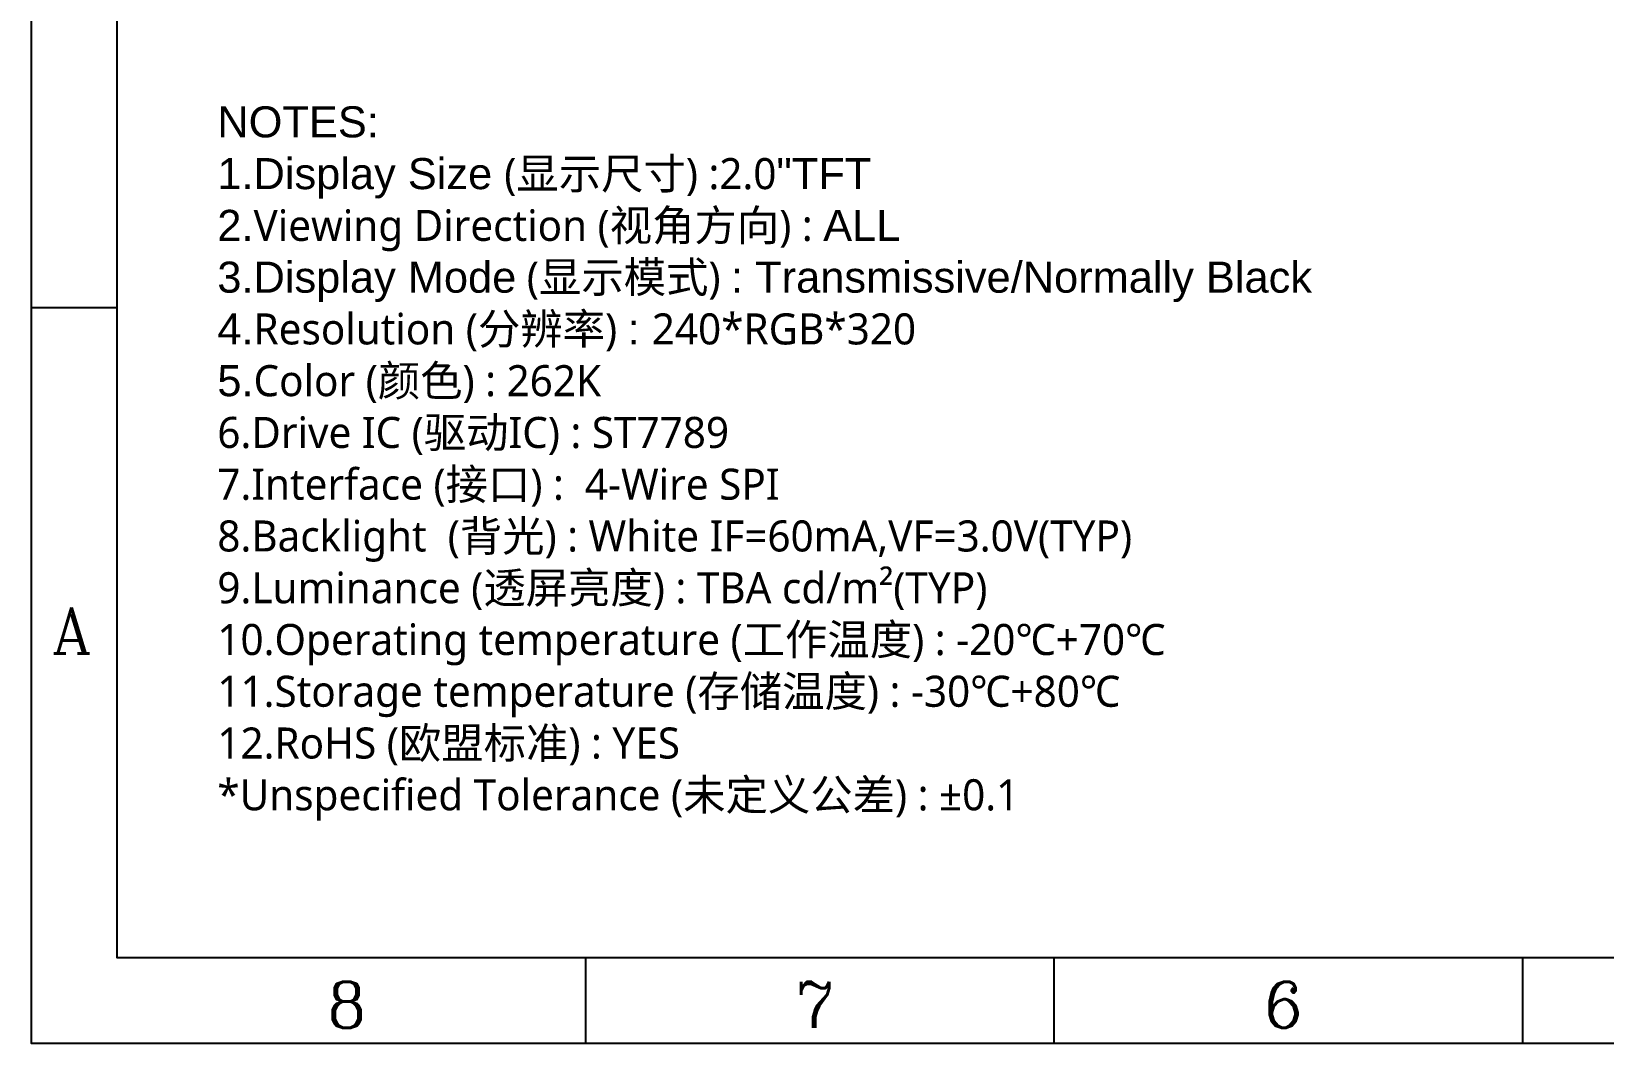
# Model space of a CAD drawing. Header units: millimetres. Extents: x 357 to 672, y 289 to 512.
# Drawn here: x 356.6 to 483.1, y 289 to 370.5 of the extents above; entities that cross this region are included whole.
import ezdxf

# ---------------------------------------------------------------- set-up
doc = ezdxf.new("R2010")
doc.units = ezdxf.units.MM
doc.layers.add('1-标准图框', color=40, linetype='Continuous')
doc.styles.add('ROMANC', font='romanc.shx', dxfattribs={"bigfont": 'gbcbig.shx'})
doc.styles.add('ZY样式1', font='')
doc.styles.get('ZY样式1').set_extended_font_data('Microsoft YaHei')

msp = doc.modelspace()

# ---------------------------------------------------------------- linework, layer by layer
at = {"layer": '1-标准图框', "color": 7}
for p, q in [((363.459, 348.196), (356.554, 348.196)), ((401.175, 288.967), (401.175, 295.873)), ((438.89, 288.967), (438.89, 295.873)), ((476.605, 288.967), (476.605, 295.873))]:
    msp.add_line(p, q, dxfattribs=at)
for points in [[(356.554, 512.072), (672.088, 512.072), (672.088, 288.967), (356.554, 288.967)], [(363.459, 505.167), (665.183, 505.167), (665.183, 295.873), (363.459, 295.873)]]:
    msp.add_lwpolyline(points, close=True, dxfattribs=at)

# ---------------------------------------------------------------- texts
at = {"layer": '1-标准图框', "color": 7, "style": 'ROMANC'}
for s, p in [('A', (358.198, 320.36)), ('8', (380.334, 290.228)), ('7', (418.05, 290.228)), ('6', (455.765, 290.228))]:
    msp.add_text(s, height=3.718, dxfattribs=at).set_placement(p)
at = {"layer": '1-标准图框', "color": 7, "insert": (371.518, 364.423), "char_height": 2.5, "width": 118.33188, "attachment_point": 1, "style": 'ZY样式1'}
msp.add_mtext('{\\fArial|b0|i0|c0|p34;\\C0;NOTES:\\P1.Display\\fArial|b0|i0|c134|p34; \\fArial|b0|i0|c0|p34;Size \\fMicrosoft YaHei|b0|i0|c134|p34;(显示尺寸) :2.0\\fArial|b0|i0|c0|p34;"TFT\\P2.\\fMicrosoft YaHei|b0|i0|c134|p34;Viewing Direction (视角方向) : \\fArial|b0|i0|c0|p34;\\C7;ALL\\P3.Display Mode\\fMicrosoft YaHei|b0|i0|c134|p34;\\C0; (显示模式) \\fArial|b0|i0|c0|p34;\\C7;: Transmissive\\C0;/Normally\\fArial|b0|i0|c134|p34; \\fArial|b0|i0|c0|p34;Black\\C7;\\P4.\\fMicrosoft YaHei|b0|i0|c134|p34;\\C0;Resolution (分辨率) \\fArial|b0|i0|c0|p34;\\C7;: \\fMicrosoft YaHei|b0|i0|c134|p34;\\C0;240*RGB*320\\P\\fArial|b0|i0|c0|p34;\\C7;5.\\fMicrosoft YaHei|b0|i0|c134|p34;\\C0;Color (颜色) : 262K\\P6.Drive IC (驱动IC) : ST7789\\P7.Interface (接口) :  4-Wire SPI\\P\\fMicrosoft JhengHei|b0|i0|c134|p34;8.Backlight \\fMicrosoft YaHei|b0|i0|c134|p34; (背光) : White IF=60mA,VF=3.0V(TYP)\\P9.Luminance (透屏亮度) : TBA cd/m²(TYP)\\P10.Operating temperature (工作温度) : -20℃+70℃\\P11.Storage temperature (存储温度) : -30℃+80℃\\P12.RoHS (欧盟标准) : YES\\P*Unspecified Tolerance (未定义公差) : %%P0.1}', dxfattribs=at)

doc.saveas('drawing.dxf')
